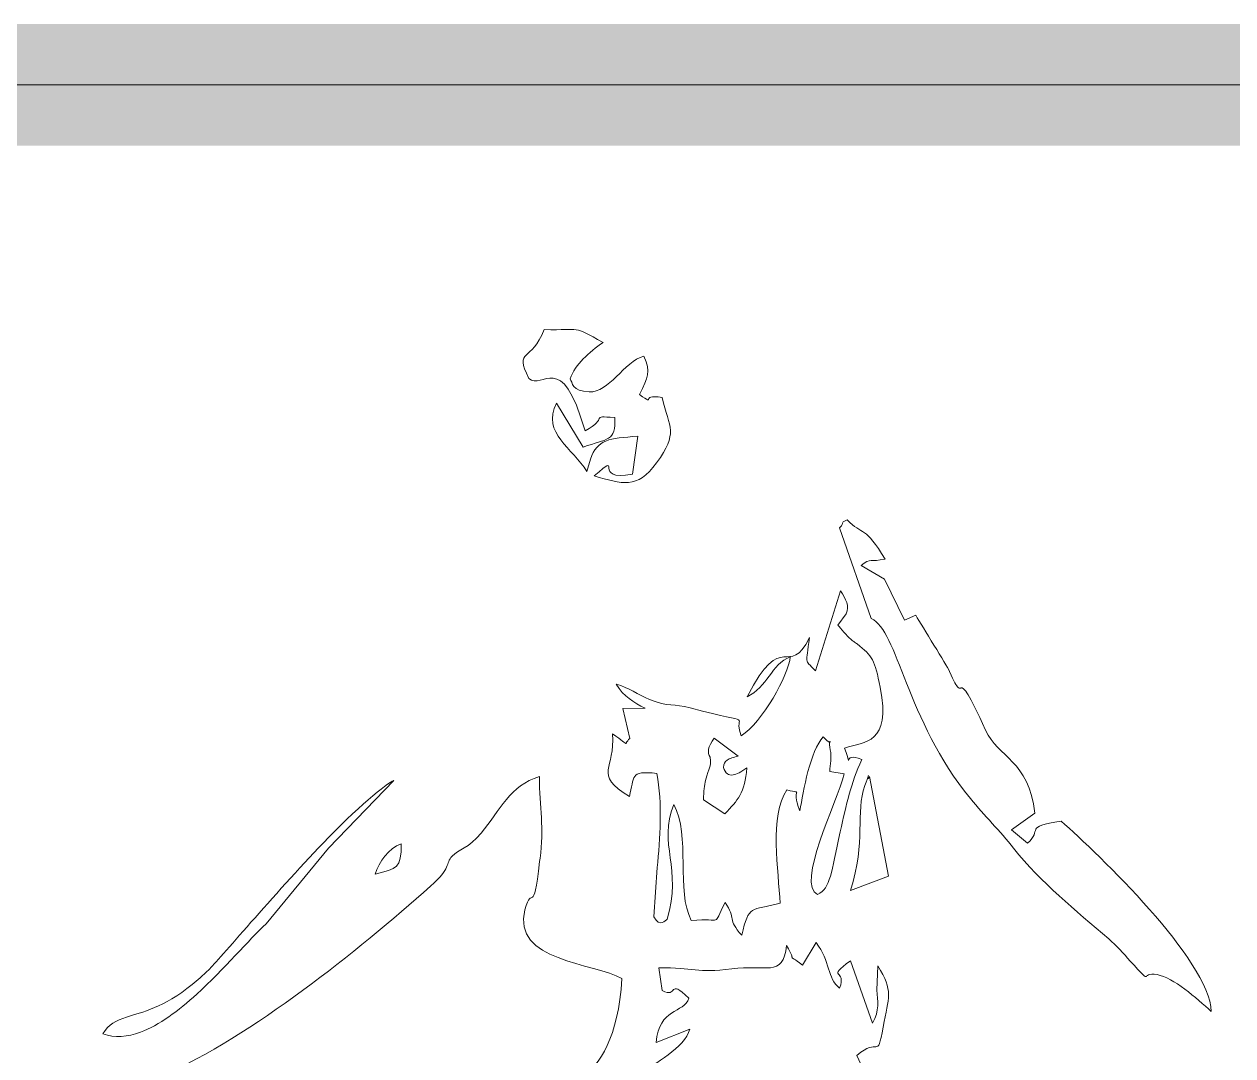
# Model space of a CAD drawing. Header units: millimetres. Extents: x 0 to 413, y 0 to 289.
# Drawn here: x 36.68 to 44.13, y 15.85 to 22.22 of the extents above; entities that cross this region are included whole.
import ezdxf

# ---------------------------------------------------------------- set-up
doc = ezdxf.new("R2010")
doc.units = ezdxf.units.MM
doc.layers.add('ШТАМП', color=7, linetype='Continuous', lineweight=5)

# ---------------------------------------------------------------- blocks, each defined once
blk = doc.blocks.new('A$C785F2B6D')
at = {"color": 0, "linetype": 'ByBlock', "lineweight": -2}
for points, knots in [([(171.442, 102.015), (170.211, 101.928), (169.762, 101.889), (169.456, 101.057), (169.456, 101.057), (169.456, 101.057), (169.305, 100.543), (169.305, 100.543), (169.305, 100.543), (168.744, 101.517), (167.393, 102.128), (168.041, 103.401), (168.041, 103.401), (168.041, 103.401), (169.152, 101.562), (169.152, 101.562), (169.152, 101.562), (170.179, 101.917), (170.529, 101.792), (170.475, 102.793), (170.475, 102.793), (169.371, 102.881), (170.271, 102.792), (169.232, 102.236), (169.232, 102.236), (168.248, 105.728), (167.469, 103.902), (166.881, 104.432), (166.881, 104.432), (166.26, 105.705), (167, 105.091), (167.525, 106.475), (167.525, 106.475), (169.144, 106.436), (168.653, 106.666), (169.991, 105.939), (169.991, 105.939), (169.39, 105.512), (168.844, 105.03), (168.605, 104.421), (168.605, 104.421), (168.722, 104.261), (168.665, 103.903), (169.407, 103.865), (169.407, 103.865), (170.213, 103.823), (170.871, 105.119), (171.687, 105.37), (171.687, 105.37), (172.007, 104.657), (171.852, 104.527), (171.514, 103.754), (171.514, 103.754), (172.286, 103.236), (171.433, 103.806), (172.457, 103.637), (172.457, 103.637), (172.77, 102.329), (173.14, 102.178), (172.225, 100.905), (172.225, 100.905), (171.408, 99.767), (170.786, 100.032), (169.614, 100.355), (169.614, 100.355), (170.872, 101.454), (169.464, 100.088), (171.215, 100.43), (171.215, 100.43), (171.215, 100.43), (171.442, 102.015), (171.442, 102.015)], [0, 0, 0, 0, 0.052632, 0.052632, 0.052632, 0.052632, 0.105263, 0.105263, 0.105263, 0.105263, 0.157895, 0.157895, 0.157895, 0.157895, 0.210526, 0.210526, 0.210526, 0.210526, 0.263158, 0.263158, 0.263158, 0.263158, 0.315789, 0.315789, 0.315789, 0.315789, 0.368421, 0.368421, 0.368421, 0.368421, 0.421053, 0.421053, 0.421053, 0.421053, 0.473684, 0.473684, 0.473684, 0.473684, 0.526316, 0.526316, 0.526316, 0.526316, 0.578947, 0.578947, 0.578947, 0.578947, 0.631579, 0.631579, 0.631579, 0.631579, 0.684211, 0.684211, 0.684211, 0.684211, 0.736842, 0.736842, 0.736842, 0.736842, 0.789474, 0.789474, 0.789474, 0.789474, 0.842105, 0.842105, 0.842105, 0.842105, 0.894737, 0.894737, 0.894737, 0.894737, 1, 1, 1, 1]), ([(181.197, 94.392), (181.197, 94.392), (179.866, 98.186), (179.866, 98.186), (179.866, 98.186), (179.921, 98.243), (179.988, 98.287), (179.999, 98.384), (179.999, 98.384), (180.009, 98.478), (180.133, 98.467), (180.187, 98.523), (180.187, 98.523), (180.836, 97.85), (180.943, 98.287), (181.779, 96.874), (181.779, 96.874), (181.17, 96.75), (181.174, 96.931), (180.774, 96.613), (180.774, 96.613), (180.774, 96.613), (181.754, 96.035), (181.754, 96.035), (181.754, 96.035), (181.754, 96.035), (182.583, 94.319), (182.583, 94.319), (182.583, 94.319), (182.583, 94.319), (183.055, 94.53), (183.055, 94.53), (183.055, 94.53), (183.332, 94.054), (184.346, 92.461), (184.473, 92.174), (184.473, 92.174), (185.236, 90.457), (184.542, 92.893), (185.978, 89.72), (185.978, 89.72), (186.491, 88.586), (187.791, 88.467), (188.04, 86.254), (188.04, 86.254), (188.04, 86.254), (187.057, 85.551), (187.057, 85.551), (187.057, 85.551), (187.057, 85.551), (187.731, 84.997), (187.731, 84.997), (187.731, 84.997), (188.386, 85.567), (187.536, 85.672), (189.139, 85.92), (189.139, 85.92), (190.691, 84.546), (195.325, 80.115), (195.413, 77.957), (195.413, 77.957), (194.799, 78.522), (193.826, 79.387), (193.146, 79.501), (193.146, 79.501), (192.387, 79.629), (193.027, 78.969), (192.028, 80.068), (192.028, 80.068), (191.726, 80.4), (191.455, 80.704), (191.124, 80.994), (191.124, 80.994), (189.727, 82.216), (188.305, 83.322), (187.151, 84.789), (187.151, 84.789), (186.591, 85.501), (185.917, 86.158), (185.344, 86.861), (185.344, 86.861), (182.631, 90.194), (182.317, 93.886), (181.197, 94.392)], [0, 0, 0, 0, 0.045455, 0.045455, 0.045455, 0.045455, 0.090909, 0.090909, 0.090909, 0.090909, 0.136364, 0.136364, 0.136364, 0.136364, 0.181818, 0.181818, 0.181818, 0.181818, 0.227273, 0.227273, 0.227273, 0.227273, 0.272727, 0.272727, 0.272727, 0.272727, 0.318182, 0.318182, 0.318182, 0.318182, 0.363636, 0.363636, 0.363636, 0.363636, 0.409091, 0.409091, 0.409091, 0.409091, 0.454545, 0.454545, 0.454545, 0.454545, 0.5, 0.5, 0.5, 0.5, 0.545455, 0.545455, 0.545455, 0.545455, 0.590909, 0.590909, 0.590909, 0.590909, 0.636364, 0.636364, 0.636364, 0.636364, 0.681818, 0.681818, 0.681818, 0.681818, 0.727273, 0.727273, 0.727273, 0.727273, 0.772727, 0.772727, 0.772727, 0.772727, 0.818182, 0.818182, 0.818182, 0.818182, 0.863636, 0.863636, 0.863636, 0.863636, 0.909091, 0.909091, 0.909091, 0.909091, 1, 1, 1, 1]), ([(172.252, 83.981), (172.369, 85.188), (172.467, 86.653), (172.241, 87.919), (172.241, 87.919), (171.06, 88.045), (171.32, 87.775), (171.086, 86.954), (171.086, 86.954), (169.521, 87.902), (170.529, 88.095), (170.377, 89.566), (170.377, 89.566), (171.233, 89.019), (170.768, 89.11), (171.111, 89.376), (171.111, 89.376), (171.111, 89.376), (170.818, 90.634), (170.818, 90.634), (170.818, 90.634), (170.818, 90.634), (171.748, 90.641), (171.748, 90.641), (171.748, 90.641), (171.269, 90.889), (170.853, 91.126), (170.537, 91.648), (170.537, 91.648), (171.06, 91.503), (171.431, 91.21), (171.927, 91.01), (171.927, 91.01), (172.735, 90.683), (172.927, 90.847), (173.634, 90.655), (173.634, 90.655), (176.581, 89.855), (175.363, 90.527), (175.754, 89.486), (175.754, 89.486), (176.653, 90.051), (177.74, 92.028), (177.814, 92.794), (177.814, 92.794), (177.012, 92.467), (176.863, 91.523), (176.004, 91.113), (176.004, 91.113), (177.491, 94.049), (177.75, 91.815), (178.612, 93.595), (178.612, 93.595), (178.487, 92.406), (178.362, 92.75), (178.861, 92.21), (178.861, 92.21), (178.861, 92.21), (179.919, 95.556), (179.919, 95.556), (179.919, 95.556), (180.114, 95.178), (180.322, 94.928), (180.143, 94.588), (180.143, 94.588), (180.143, 94.588), (179.802, 94.119), (179.802, 94.119), (179.802, 94.119), (179.93, 93.978), (180.177, 93.669), (180.342, 93.527), (180.342, 93.527), (180.378, 93.496), (180.434, 93.458), (180.472, 93.428), (180.472, 93.428), (180.51, 93.397), (180.569, 93.362), (180.608, 93.331), (180.608, 93.331), (181.24, 92.825), (181.353, 92.653), (181.571, 91.518), (181.571, 91.518), (182.035, 89.11), (180.937, 89.269), (180.084, 88.971), (180.084, 88.971), (180.486, 87.911), (179.903, 88.883), (180.804, 88.501), (180.804, 88.501), (180.33, 87.461), (180.17, 86.67), (179.898, 85.471), (179.898, 85.471), (179.5, 83.717), (179.517, 83.151), (178.955, 82.847), (178.955, 82.847), (178.025, 83.286), (179.772, 86.697), (180.06, 87.894), (180.06, 87.894), (180.06, 87.894), (179.461, 87.991), (179.461, 87.991), (179.461, 87.991), (179.491, 88.292), (179.543, 88.606), (179.487, 88.898), (179.487, 88.898), (179.345, 89.627), (179.698, 88.897), (179.194, 89.441), (179.194, 89.441), (178.648, 88.866), (178.358, 87.192), (178.218, 86.347), (178.218, 86.347), (177.782, 87.406), (178.466, 87.024), (177.671, 87.225), (177.671, 87.225), (176.924, 86.17), (177.328, 83.823), (177.386, 82.484), (177.386, 82.484), (176.16, 82.157), (176.089, 82.456), (175.787, 81.147), (175.787, 81.147), (175.161, 81.831), (175.573, 81.822), (175.086, 82.525), (175.086, 82.525), (174.519, 81.441), (175.061, 81.896), (173.674, 81.768), (173.674, 81.768), (173.023, 82.993), (173.656, 85.318), (172.942, 86.621), (172.942, 86.621), (172.27, 84.946), (173.311, 83.951), (172.663, 81.815), (172.663, 81.815), (172.606, 81.801), (172.367, 81.445), (172.108, 81.914), (172.108, 81.914), (172.108, 81.914), (172.252, 83.981), (172.252, 83.981)], [0, 0, 0, 0, 0.025, 0.025, 0.025, 0.025, 0.05, 0.05, 0.05, 0.05, 0.075, 0.075, 0.075, 0.075, 0.1, 0.1, 0.1, 0.1, 0.125, 0.125, 0.125, 0.125, 0.15, 0.15, 0.15, 0.15, 0.175, 0.175, 0.175, 0.175, 0.2, 0.2, 0.2, 0.2, 0.225, 0.225, 0.225, 0.225, 0.25, 0.25, 0.25, 0.25, 0.275, 0.275, 0.275, 0.275, 0.3, 0.3, 0.3, 0.3, 0.325, 0.325, 0.325, 0.325, 0.35, 0.35, 0.35, 0.35, 0.375, 0.375, 0.375, 0.375, 0.4, 0.4, 0.4, 0.4, 0.425, 0.425, 0.425, 0.425, 0.45, 0.45, 0.45, 0.45, 0.475, 0.475, 0.475, 0.475, 0.5, 0.5, 0.5, 0.5, 0.525, 0.525, 0.525, 0.525, 0.55, 0.55, 0.55, 0.55, 0.575, 0.575, 0.575, 0.575, 0.6, 0.6, 0.6, 0.6, 0.625, 0.625, 0.625, 0.625, 0.65, 0.65, 0.65, 0.65, 0.675, 0.675, 0.675, 0.675, 0.7, 0.7, 0.7, 0.7, 0.725, 0.725, 0.725, 0.725, 0.75, 0.75, 0.75, 0.75, 0.775, 0.775, 0.775, 0.775, 0.8, 0.8, 0.8, 0.8, 0.825, 0.825, 0.825, 0.825, 0.85, 0.85, 0.85, 0.85, 0.875, 0.875, 0.875, 0.875, 0.9, 0.9, 0.9, 0.9, 0.925, 0.925, 0.925, 0.925, 0.95, 0.95, 0.95, 0.95, 1, 1, 1, 1]), ([(175.071, 86.224), (175.363, 86.513), (175.563, 86.741), (175.702, 86.992), (175.702, 86.992), (175.87, 87.295), (175.95, 87.631), (175.995, 88.146), (175.995, 88.146), (175.757, 87.983), (175.569, 87.876), (175.42, 87.851), (175.42, 87.851), (175.235, 87.819), (175.109, 87.91), (175.02, 88.167), (175.02, 88.167), (175.02, 88.317), (175.071, 88.407), (175.173, 88.473), (175.173, 88.473), (175.275, 88.54), (175.428, 88.584), (175.631, 88.644), (175.631, 88.644), (175.631, 88.644), (174.63, 89.384), (174.63, 89.384), (174.63, 89.384), (174.374, 89.039), (174.322, 88.777), (174.471, 88.601), (174.471, 88.601), (174.508, 88.119), (174.42, 88.209), (174.275, 87.623), (174.275, 87.623), (174.226, 87.427), (174.191, 87.17), (174.186, 86.816), (174.186, 86.816), (174.186, 86.816), (175.071, 86.224), (175.071, 86.224)], [0, 0, 0, 0, 0.083333, 0.083333, 0.083333, 0.083333, 0.166667, 0.166667, 0.166667, 0.166667, 0.25, 0.25, 0.25, 0.25, 0.333333, 0.333333, 0.333333, 0.333333, 0.416667, 0.416667, 0.416667, 0.416667, 0.5, 0.5, 0.5, 0.5, 0.583333, 0.583333, 0.583333, 0.583333, 0.666667, 0.666667, 0.666667, 0.666667, 0.75, 0.75, 0.75, 0.75, 0.833333, 0.833333, 0.833333, 0.833333, 1, 1, 1, 1]), ([(180.33, 83.016), (180.993, 85.098), (180.524, 86.259), (180.932, 87.407), (180.932, 87.407), (181.25, 88.301), (180.946, 87.442), (181.119, 87.784), (181.119, 87.784), (181.119, 87.784), (181.924, 83.624), (181.924, 83.624), (181.924, 83.624), (181.924, 83.624), (180.33, 83.016), (180.33, 83.016)], [0, 0, 0, 0, 0.2, 0.2, 0.2, 0.2, 0.4, 0.4, 0.4, 0.4, 0.6, 0.6, 0.6, 0.6, 1, 1, 1, 1]), ([(145.595, 75.614), (144.931, 74.247), (146.886, 73.699), (148.029, 73.971), (148.029, 73.971), (148.607, 74.109), (150.944, 74.997), (151.538, 75.261), (151.538, 75.261), (155.374, 76.968), (159.665, 80.45), (162.778, 83.2), (162.778, 83.2), (163.661, 83.981), (163.376, 84.126), (163.681, 84.462), (163.681, 84.462), (163.942, 84.75), (164.357, 84.772), (164.889, 85.418), (164.889, 85.418), (165.681, 86.381), (166.1, 87.417), (167.324, 87.787), (167.324, 87.787), (167.333, 86.48), (167.524, 85.631), (167.358, 84.366), (167.358, 84.366), (167.354, 84.335), (167.338, 84.271), (167.335, 84.239), (167.335, 84.239), (167.058, 81.799), (167.024, 83.363), (166.721, 82.213), (166.721, 82.213), (166.156, 80.067), (169.633, 79.986), (170.778, 79.334), (170.778, 79.334), (170.448, 74.31), (167.827, 75.352), (166.874, 72.247), (166.874, 72.247), (166.874, 72.247), (168.379, 73.768), (168.379, 73.768), (168.379, 73.768), (167.279, 71.564), (165.629, 69.403), (164.976, 66.843), (164.976, 66.843), (164.976, 66.843), (162.238, 66.557), (162.238, 66.557), (162.238, 66.557), (163.491, 68.62), (165.56, 69.269), (166.852, 72.27), (166.852, 72.27), (166.045, 71.593), (165.101, 70.113), (164.177, 69.248), (164.177, 69.248), (164.177, 69.248), (161.354, 66.35), (161.354, 66.35), (161.354, 66.35), (161.401, 63.723), (163.671, 61.774), (165.66, 60.694), (165.66, 60.694), (161.465, 60.15), (163.211, 60.689), (159.742, 62.173), (159.742, 62.173), (153.416, 64.879), (146.755, 64.508), (140.491, 61.424), (140.491, 61.424), (137.459, 59.932), (138.609, 59.483), (135.029, 60.497), (135.029, 60.497), (133.908, 60.815), (130.591, 62.405), (129.679, 63.138), (129.679, 63.138), (126.869, 65.398), (129.946, 67.072), (129.618, 68.748), (129.618, 68.748), (129.408, 69.821), (127.41, 72.717), (127.856, 73.729), (127.856, 73.729), (129.989, 73.061), (131.664, 73.497), (133.143, 74.947), (133.143, 74.947), (134.165, 75.948), (134.907, 75.418), (137.09, 78.075), (137.09, 78.075), (138.237, 79.471), (138.46, 79.042), (138.97, 80.897), (138.97, 80.897), (140.36, 80.265), (141.695, 79.493), (142.739, 78.499), (142.739, 78.499), (143.177, 78.083), (143.808, 77.327), (144.23, 76.777), (144.23, 76.777), (145.315, 75.361), (144.485, 76.221), (145.595, 75.614)], [0, 0, 0, 0, 0.032258, 0.032258, 0.032258, 0.032258, 0.064516, 0.064516, 0.064516, 0.064516, 0.096774, 0.096774, 0.096774, 0.096774, 0.129032, 0.129032, 0.129032, 0.129032, 0.16129, 0.16129, 0.16129, 0.16129, 0.193548, 0.193548, 0.193548, 0.193548, 0.225806, 0.225806, 0.225806, 0.225806, 0.258065, 0.258065, 0.258065, 0.258065, 0.290323, 0.290323, 0.290323, 0.290323, 0.322581, 0.322581, 0.322581, 0.322581, 0.354839, 0.354839, 0.354839, 0.354839, 0.387097, 0.387097, 0.387097, 0.387097, 0.419355, 0.419355, 0.419355, 0.419355, 0.451613, 0.451613, 0.451613, 0.451613, 0.483871, 0.483871, 0.483871, 0.483871, 0.516129, 0.516129, 0.516129, 0.516129, 0.548387, 0.548387, 0.548387, 0.548387, 0.580645, 0.580645, 0.580645, 0.580645, 0.612903, 0.612903, 0.612903, 0.612903, 0.645161, 0.645161, 0.645161, 0.645161, 0.677419, 0.677419, 0.677419, 0.677419, 0.709677, 0.709677, 0.709677, 0.709677, 0.741935, 0.741935, 0.741935, 0.741935, 0.774194, 0.774194, 0.774194, 0.774194, 0.806452, 0.806452, 0.806452, 0.806452, 0.83871, 0.83871, 0.83871, 0.83871, 0.870968, 0.870968, 0.870968, 0.870968, 0.903226, 0.903226, 0.903226, 0.903226, 0.935484, 0.935484, 0.935484, 0.935484, 1, 1, 1, 1]), ([(149.082, 77.031), (149.577, 76.848), (150.107, 76.895), (150.649, 77.095), (150.649, 77.095), (151.431, 77.384), (152.24, 77.991), (153.004, 78.687), (153.004, 78.687), (154.146, 79.728), (155.19, 80.967), (155.903, 81.633), (155.903, 81.633), (155.903, 81.633), (158.512, 84.789), (158.512, 84.789), (158.512, 84.789), (158.512, 84.789), (161.239, 87.622), (161.239, 87.622), (161.239, 87.622), (160.963, 87.526), (159.648, 86.426), (158.284, 85.003), (158.284, 85.003), (156.229, 82.859), (153.895, 80.081), (153.501, 79.699), (153.501, 79.699), (153.261, 79.466), (153.032, 79.264), (152.812, 79.089), (152.812, 79.089), (151.607, 78.121), (150.713, 77.934), (150.065, 77.721), (150.065, 77.721), (149.636, 77.581), (149.314, 77.429), (149.082, 77.031)], [0, 0, 0, 0, 0.090909, 0.090909, 0.090909, 0.090909, 0.181818, 0.181818, 0.181818, 0.181818, 0.272727, 0.272727, 0.272727, 0.272727, 0.363636, 0.363636, 0.363636, 0.363636, 0.454545, 0.454545, 0.454545, 0.454545, 0.545455, 0.545455, 0.545455, 0.545455, 0.636364, 0.636364, 0.636364, 0.636364, 0.727273, 0.727273, 0.727273, 0.727273, 0.818182, 0.818182, 0.818182, 0.818182, 1, 1, 1, 1]), ([(160.455, 83.698), (161.4, 83.959), (161.549, 83.927), (161.549, 84.978), (161.549, 84.978), (161.016, 84.758), (160.632, 84.245), (160.455, 83.698)], [0, 0, 0, 0, 0.333333, 0.333333, 0.333333, 0.333333, 1, 1, 1, 1]), ([(175.919, 64.899), (176.46, 64.748), (176.643, 64.75), (176.853, 64.586), (176.853, 64.586), (176.978, 64.488), (177.113, 64.33), (177.341, 64.043), (177.341, 64.043), (177.16, 63.933), (176.968, 63.918), (176.764, 63.961), (176.764, 63.961), (176.306, 64.059), (175.787, 64.448), (175.212, 64.699), (175.212, 64.699), (175.058, 64.334), (174.974, 64.154), (174.778, 64.02), (174.778, 64.02), (174.642, 63.927), (174.453, 63.856), (174.149, 63.76), (174.149, 63.76), (174.314, 63.999), (174.362, 64.207), (174.422, 64.379), (174.422, 64.379), (174.502, 64.609), (174.605, 64.775), (175.036, 64.866), (175.036, 64.866), (175.036, 64.866), (174.406, 65.623), (174.406, 65.623), (174.406, 65.623), (173.694, 65.118), (174.067, 65.202), (173.751, 64.983), (173.751, 64.983), (173.895, 63.938), (173.962, 63.872), (173.977, 62.659), (173.977, 62.659), (173.906, 61.544), (174.413, 61.426), (174.653, 61.081), (174.653, 61.081), (173.751, 60.857), (170.619, 61.068), (169.386, 61.082), (169.386, 61.082), (169.317, 62.407), (169.083, 66.586), (169.402, 67.279), (169.402, 67.279), (170.331, 69.303), (169.25, 67.566), (169.909, 69.003), (169.909, 69.003), (171.193, 71.803), (170.813, 69.971), (170.384, 71.039), (170.384, 71.039), (171.108, 71.403), (170.564, 71.263), (171.256, 71.766), (171.256, 71.766), (171.946, 72.268), (171.74, 71.981), (172.348, 72.26), (172.348, 72.26), (171.996, 72.376), (171.895, 72.396), (171.539, 72.579), (171.539, 72.579), (171.539, 72.579), (171.118, 72.849), (171.118, 72.849), (171.118, 72.849), (171.098, 72.917), (171.029, 72.913), (170.982, 73.025), (170.982, 73.025), (170.982, 73.025), (171.63, 73.176), (171.63, 73.176), (171.63, 73.176), (170.936, 73.738), (171.289, 73.123), (171.071, 73.745), (171.071, 73.745), (171.534, 74.21), (172.422, 75.283), (171.495, 75.357), (171.495, 75.357), (172.145, 75.779), (173.388, 76.423), (173.61, 77.227), (173.61, 77.227), (173.61, 77.227), (172.208, 76.664), (172.208, 76.664), (172.208, 76.664), (172.317, 78.118), (173.363, 77.875), (173.575, 78.514), (173.575, 78.514), (172.678, 79.411), (173.144, 78.47), (172.452, 78.845), (172.452, 78.845), (172.452, 78.845), (172.325, 79.793), (172.325, 79.793), (172.325, 79.793), (173.772, 79.803), (173.894, 79.547), (175.363, 79.75), (175.363, 79.75), (176.751, 79.942), (177.526, 79.349), (177.658, 80.716), (177.658, 80.716), (178.134, 79.919), (177.581, 80.452), (178.324, 79.905), (178.324, 79.905), (178.324, 79.905), (178.893, 80.841), (178.893, 80.841), (178.893, 80.841), (179.499, 80.057), (179.346, 79.354), (179.873, 78.931), (179.873, 78.931), (180.203, 79.774), (179.261, 79.29), (180.332, 80.086), (180.332, 80.086), (180.332, 80.086), (181.248, 77.47), (181.248, 77.47), (181.248, 77.47), (181.557, 78.007), (181.466, 78.405), (181.436, 78.846), (181.436, 78.846), (181.436, 78.846), (181.476, 79.864), (181.476, 79.864), (181.476, 79.864), (182.14, 78.805), (181.925, 78.58), (181.696, 77.309), (181.696, 77.309), (181.436, 75.862), (181.515, 76.942), (180.595, 76.123), (180.595, 76.123), (180.595, 76.123), (181.216, 74.77), (181.216, 74.77), (181.216, 74.77), (180.371, 74.442), (181.015, 75.144), (180.474, 74.366), (180.474, 74.366), (180.293, 74.107), (180.325, 73.93), (180.023, 73.522), (180.023, 73.522), (180.023, 73.522), (179.431, 74.352), (179.431, 74.352), (179.431, 74.352), (179.023, 73.899), (178.959, 73.983), (179.164, 73.266), (179.164, 73.266), (179.164, 73.266), (178.058, 73.561), (178.058, 73.561), (178.058, 73.561), (177.999, 73.392), (178.05, 73.277), (177.617, 72.925), (177.617, 72.925), (176.788, 73.042), (176.959, 73.144), (176.231, 73.621), (176.231, 73.621), (176.009, 72.811), (176.171, 74.275), (176.25, 73.417), (176.25, 73.417), (176.294, 72.945), (176.375, 73.699), (176.266, 73.155), (176.266, 73.155), (174.839, 73.452), (176.278, 73.615), (174.912, 73.542), (174.912, 73.542), (175.089, 72.698), (175.534, 72.38), (175.75, 72.038), (175.75, 72.038), (175.86, 71.864), (175.88, 72.005), (175.892, 71.635), (175.892, 71.635), (175.132, 71.893), (174.908, 72.229), (174.416, 72.745), (174.416, 72.745), (174.213, 71.846), (174.266, 72.234), (174.846, 71.72), (174.846, 71.72), (174.846, 71.72), (175.091, 71.511), (175.091, 71.511), (175.091, 71.511), (175.138, 71.467), (175.261, 71.331), (175.306, 71.286), (175.306, 71.286), (177.139, 69.414), (176.966, 70.688), (177.054, 69.133), (177.054, 69.133), (174.154, 70.268), (174.135, 71.586), (173.937, 71.773), (173.937, 71.773), (173.937, 71.773), (174.633, 70.144), (174.633, 70.144), (174.633, 70.144), (174.302, 69.336), (174.238, 69.896), (174.397, 69.075), (174.397, 69.075), (174.397, 69.075), (173.319, 69.303), (173.319, 69.303), (173.319, 69.303), (173.56, 68.515), (174.822, 66.854), (175.248, 66.041), (175.248, 66.041), (174.92, 66.138), (174.602, 66.304), (174.307, 66.26), (174.307, 66.26), (174.125, 66.232), (173.95, 66.124), (173.787, 65.869), (173.787, 65.869), (173.967, 65.73), (174.1, 65.678), (174.209, 65.668), (174.209, 65.668), (174.416, 65.65), (174.541, 65.781), (174.744, 65.746), (174.744, 65.746), (175.078, 65.591), (175.043, 65.381), (175.57, 65.159), (175.57, 65.159), (175.8, 65.405), (175.792, 65.552), (175.72, 65.87), (175.72, 65.87), (176.626, 64.76), (175.972, 65.67), (175.919, 64.899)], [0, 0, 0, 0, 0.014085, 0.014085, 0.014085, 0.014085, 0.028169, 0.028169, 0.028169, 0.028169, 0.042254, 0.042254, 0.042254, 0.042254, 0.056338, 0.056338, 0.056338, 0.056338, 0.070423, 0.070423, 0.070423, 0.070423, 0.084507, 0.084507, 0.084507, 0.084507, 0.098592, 0.098592, 0.098592, 0.098592, 0.112676, 0.112676, 0.112676, 0.112676, 0.126761, 0.126761, 0.126761, 0.126761, 0.140845, 0.140845, 0.140845, 0.140845, 0.15493, 0.15493, 0.15493, 0.15493, 0.169014, 0.169014, 0.169014, 0.169014, 0.183099, 0.183099, 0.183099, 0.183099, 0.197183, 0.197183, 0.197183, 0.197183, 0.211268, 0.211268, 0.211268, 0.211268, 0.225352, 0.225352, 0.225352, 0.225352, 0.239437, 0.239437, 0.239437, 0.239437, 0.253521, 0.253521, 0.253521, 0.253521, 0.267606, 0.267606, 0.267606, 0.267606, 0.28169, 0.28169, 0.28169, 0.28169, 0.295775, 0.295775, 0.295775, 0.295775, 0.309859, 0.309859, 0.309859, 0.309859, 0.323944, 0.323944, 0.323944, 0.323944, 0.338028, 0.338028, 0.338028, 0.338028, 0.352113, 0.352113, 0.352113, 0.352113, 0.366197, 0.366197, 0.366197, 0.366197, 0.380282, 0.380282, 0.380282, 0.380282, 0.394366, 0.394366, 0.394366, 0.394366, 0.408451, 0.408451, 0.408451, 0.408451, 0.422535, 0.422535, 0.422535, 0.422535, 0.43662, 0.43662, 0.43662, 0.43662, 0.450704, 0.450704, 0.450704, 0.450704, 0.464789, 0.464789, 0.464789, 0.464789, 0.478873, 0.478873, 0.478873, 0.478873, 0.492958, 0.492958, 0.492958, 0.492958, 0.507042, 0.507042, 0.507042, 0.507042, 0.521127, 0.521127, 0.521127, 0.521127, 0.535211, 0.535211, 0.535211, 0.535211, 0.549296, 0.549296, 0.549296, 0.549296, 0.56338, 0.56338, 0.56338, 0.56338, 0.577465, 0.577465, 0.577465, 0.577465, 0.591549, 0.591549, 0.591549, 0.591549, 0.605634, 0.605634, 0.605634, 0.605634, 0.619718, 0.619718, 0.619718, 0.619718, 0.633803, 0.633803, 0.633803, 0.633803, 0.647887, 0.647887, 0.647887, 0.647887, 0.661972, 0.661972, 0.661972, 0.661972, 0.676056, 0.676056, 0.676056, 0.676056, 0.690141, 0.690141, 0.690141, 0.690141, 0.704225, 0.704225, 0.704225, 0.704225, 0.71831, 0.71831, 0.71831, 0.71831, 0.732394, 0.732394, 0.732394, 0.732394, 0.746479, 0.746479, 0.746479, 0.746479, 0.760563, 0.760563, 0.760563, 0.760563, 0.774648, 0.774648, 0.774648, 0.774648, 0.788732, 0.788732, 0.788732, 0.788732, 0.802817, 0.802817, 0.802817, 0.802817, 0.816901, 0.816901, 0.816901, 0.816901, 0.830986, 0.830986, 0.830986, 0.830986, 0.84507, 0.84507, 0.84507, 0.84507, 0.859155, 0.859155, 0.859155, 0.859155, 0.873239, 0.873239, 0.873239, 0.873239, 0.887324, 0.887324, 0.887324, 0.887324, 0.901408, 0.901408, 0.901408, 0.901408, 0.915493, 0.915493, 0.915493, 0.915493, 0.929577, 0.929577, 0.929577, 0.929577, 0.943662, 0.943662, 0.943662, 0.943662, 0.957746, 0.957746, 0.957746, 0.957746, 0.971831, 0.971831, 0.971831, 0.971831, 1, 1, 1, 1])]:
    blk.add_open_spline(points, degree=3, knots=knots, dxfattribs=at)
blk = doc.blocks.new('A$C4C6A475C (2)111')
at = {"layer": 'ШТАМП', "color": 0, "linetype": 'ByBlock', "lineweight": -2, "const_width": 1}
blk.add_lwpolyline([(-532.1476, 29.1205), (-4.8534, 29.1205)], dxfattribs=at)
at = {"layer": 'ШТАМП', "color": 0, "linetype": 'ByBlock', "lineweight": -2}
blk.add_lwpolyline([(-532.1476, 29.1205), (-532.1476, 5.1205), (-480.1476, 5.1205), (-480.1476, 29.1205)], close=True, dxfattribs=at)
at = {"layer": 'ШТАМП', "color": 251, "linetype": 'ByBlock', "lineweight": 5, "xscale": 0.1965941649481929, "yscale": 0.1965941649481929, "zscale": 0.1965941649481929}
blk.add_blockref('A$C785F2B6D', (-530.3215, 6.1774), dxfattribs=at)

msp = doc.modelspace()

# ---------------------------------------------------------------- block references
at = {"layer": 'ШТАМП', "color": 0, "lineweight": 5, "xscale": 0.75, "yscale": 0.75, "zscale": 0.75}
msp.add_blockref('A$C4C6A475C (2)111', (412.922, 0), dxfattribs=at)

doc.saveas('drawing.dxf')
